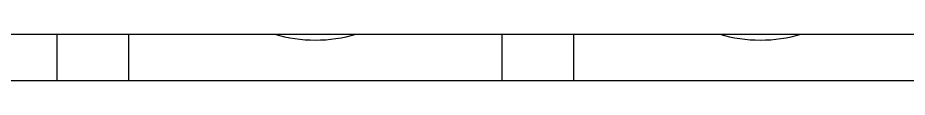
# Model space of a CAD drawing. Extents: x 168 to 388, y 259 to 356.
# Drawn here: x 300.67 to 315.9, y 337.57 to 338.37 of the extents above; entities that cross this region are included whole.
import ezdxf

# ---------------------------------------------------------------- set-up
doc = ezdxf.new("R2010")
doc.units = 0
doc.header["$MEASUREMENT"] = 0
doc.layers.get('0').update_dxf_attribs({"linetype": 'CONTINUOUS'})

msp = doc.modelspace()

# ---------------------------------------------------------------- linework, layer by layer
at = {"color": 7, "linetype": 'Continuous'}
for p, q in [((205.865, 338.367), (385.315, 338.367)), ((301.345, 337.567), (301.345, 338.367)), ((302.565, 338.367), (302.565, 337.567)), ((308.965, 337.567), (308.965, 338.367)), ((310.185, 338.367), (310.185, 337.567)), ((385.715, 337.567), (205.465, 337.567))]:
    msp.add_line(p, q, dxfattribs=at)
for centre in [(305.765, 340.767), (313.385, 340.767)]:
    msp.add_arc(centre, 2.5, 253.7398, 286.2602, dxfattribs=at)

doc.saveas('drawing.dxf')
